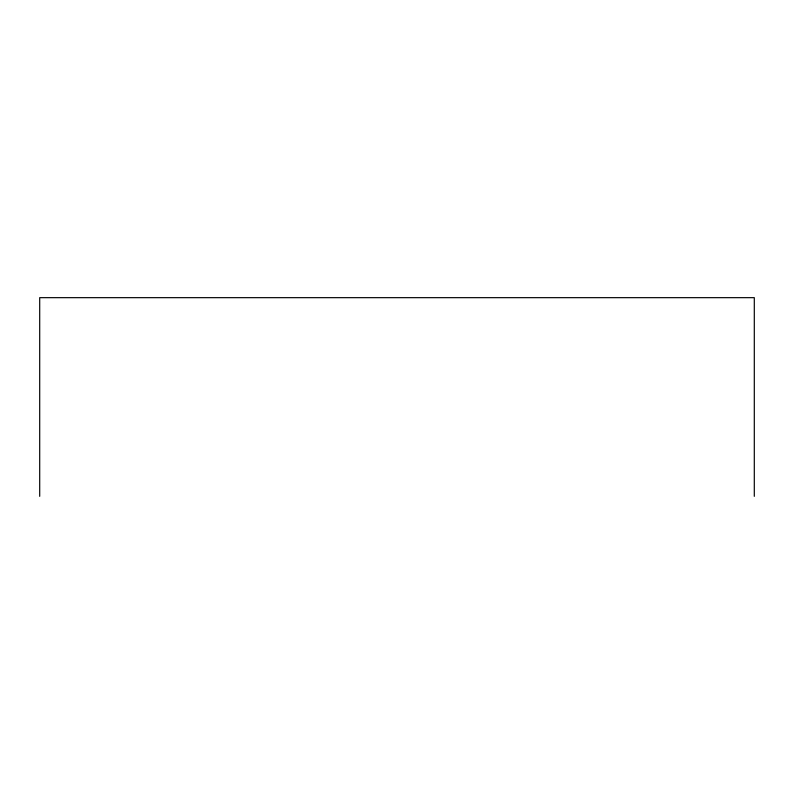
<?xml version="1.0" encoding="UTF-8"?>
<svg xmlns="http://www.w3.org/2000/svg" width="794" height="794" viewBox="0 0 794 794"><rect width="100%" height="100%" fill="white"/><g stroke="black" fill="none" stroke-linecap="round" stroke-linejoin="round"><path stroke-width="1.19" d="M754.3 496.339L754.3 297.661L39.7 297.661L39.7 496.339"/></g></svg>
